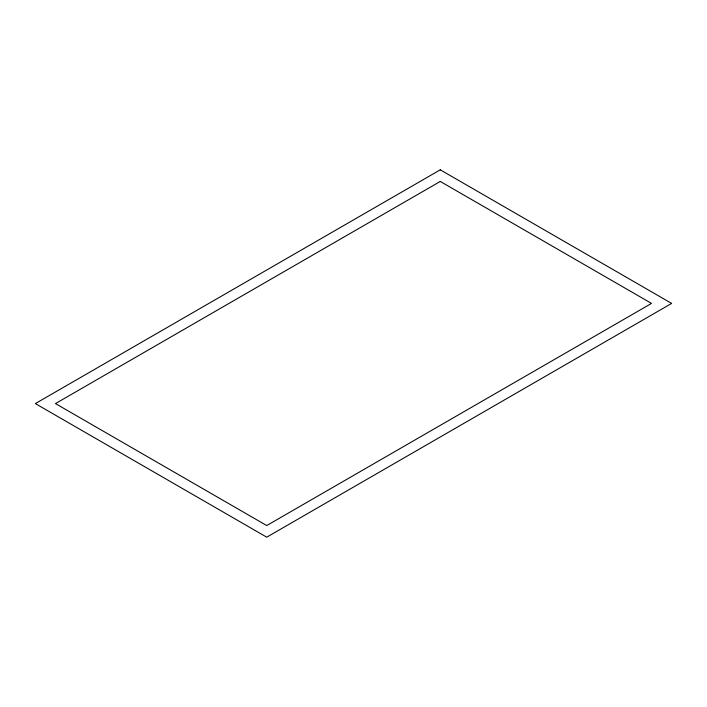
<?xml version="1.0" encoding="UTF-8"?>
<svg xmlns="http://www.w3.org/2000/svg" width="707" height="707" viewBox="0 0 707 707"><rect width="100%" height="100%" fill="white"/><g stroke="black" fill="none" stroke-linecap="round" stroke-linejoin="round"><path stroke-width="1.06" d="M440.267 169.821L35.35 403.591L266.733 537.179L671.65 303.409L440.267 169.821M440.267 181.443L55.482 403.591L266.733 525.557L651.518 303.409L440.267 181.443"/></g></svg>
